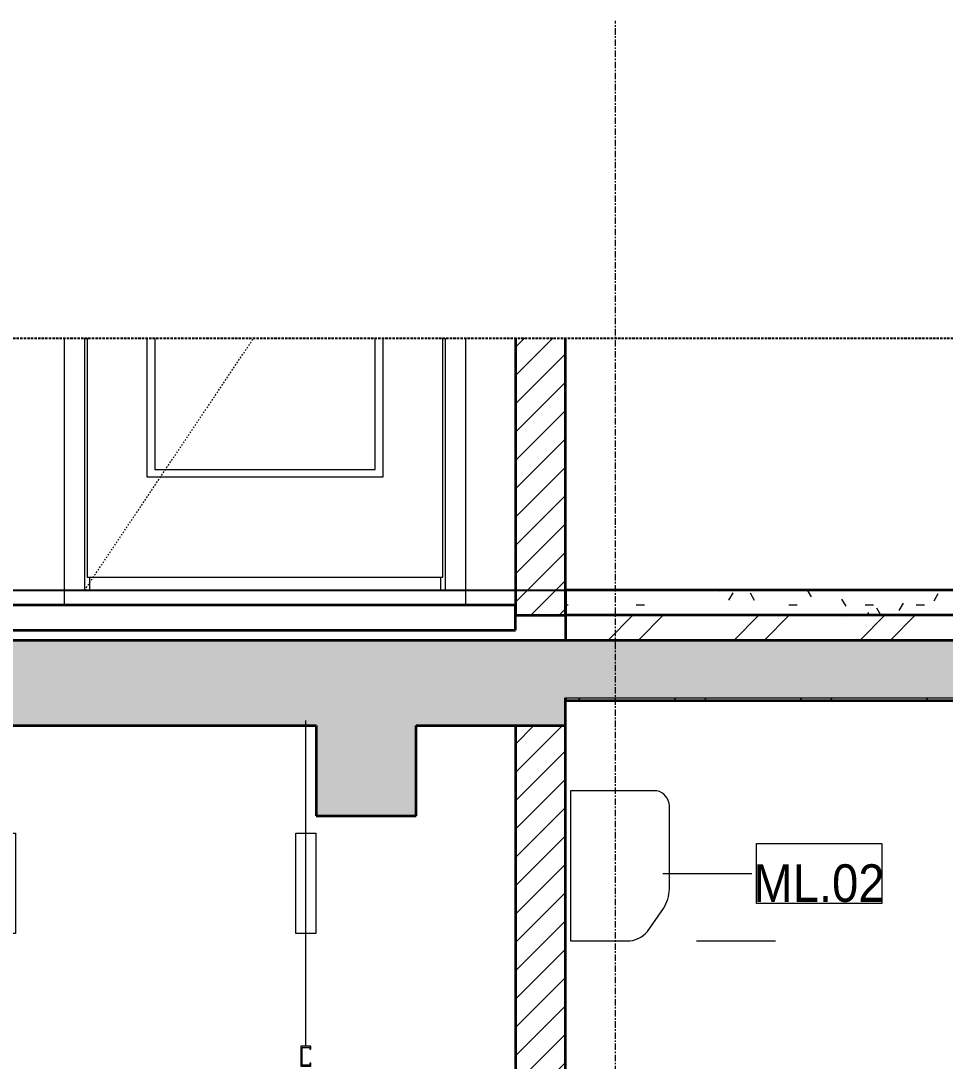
# Model space of a CAD drawing. Header units: millimetres. Extents: x 81424 to 264319, y 405 to 78637.
# Drawn here: x 128972 to 130816, y 4660 to 6736 of the extents above; entities that cross this region are included whole.
import ezdxf

# ---------------------------------------------------------------- set-up
doc = ezdxf.new("R2010")
doc.units = ezdxf.units.MM
for name, pattern in [('Centre', [31.75, 6.35, -4.7625, 15.875, -4.7625]), ('Dash', [6, 3, -3]), ('Grid Line', [22.225, 12.7, -3.175, 3.175, -3.175]), ('Hidden', [7.14375, 4.7625, -2.38125]), ('IMPORT-CENTER _2_', [40.64, 25.4, -5.08, 5.08, -5.08])]:
    doc.linetypes.add(name, pattern=pattern)
for name, color, linetype, lineweight in [('0-6', 130, 'Continuous', 5), ('A-CLNG-1', 250, 'Continuous', 35), ('A-DETL-GENF', 92, 'Continuous', 18), ('A-DETL-GENF-4', 92, 'Hidden', 25), ('A-DETL-GENF-5', 9, 'Continuous', 18), ('A-DETL-GENF-HDLN-1', 7, 'Dash', 18), ('A-DETL-MEDM', 33, 'Continuous', 35), ('A-DETL-THIN', 151, 'Continuous', 18), ('A-DOOR', 31, 'Continuous', 18), ('A-DOOR-1', 7, 'Continuous', 18), ('A-FLOR-2', 7, 'Continuous', 18), ('A-FLOR-FNSH-1', 250, 'Continuous', 35), ('A-FLOR-LEVL-2', 51, 'Centre', 9), ('A-FLOR-PATT-1', 253, 'Continuous', 18), ('A-FLOR-PATT-3', 67, 'Continuous', 18), ('A-WALL-2', 250, 'Continuous', 35), ('A-WALL-3', 7, 'Continuous', 18), ('A-WALL-PATT-1', 9, 'Continuous', 18), ('G-IMPT', 8, 'Continuous', 18), ('G-IMPT-3', 8, 'IMPORT-CENTER _2_', 18), ('M-EQPM', 50, 'Continuous', 18), ('M-EQPM-1', 7, 'Continuous', 18), ('M-EQPM-2', 50, 'Continuous', 25), ('M-EQPM-IDEN', 50, 'Continuous', 9), ('S-GRID-1', 1, 'Grid Line', 9)]:
    doc.layers.add(name, color=color, linetype=linetype, lineweight=lineweight)
doc.styles.add('Arial_1', font='arial.ttf', dxfattribs={"width": 0.9, "height": 75})
pattern_1 = [(50, (-28703.14, 15375), (364.368, -31.878), [38.1, -419.1]), (355, (-28703.14, 15375), (-70.486, 382.113), [30.48, -335.28]), (100.451, (-28672.78, 15372.34), (293.885, 350.233), [32.38, -356.18]), (46.184, (-28703.14, 15476.6), (542.158, -84.086), [57.15, -628.65]), (96.636, (-28657.96, 15469.6), (474.805, 494.855), [48.57, -534.27]), (351.184, (-28703.14, 15476.6), (474.81, 494.85), [45.72, -502.92]), (21, (-28652.34, 15451.2), (303.2285, -204.5305), [38.1, -419.1]), (326, (-28652.34, 15451.2), (123.604, 368.376), [30.48, -335.28]), (71.451, (-28627.07, 15434.16), (426.834, 163.843), [32.38, -356.18]), (37.5, (-28703.14, 15375), (6.1766, 169.1102), [3.353, -327.863, 3.353, -337.007, -336.55]), (37.5, (-28703.14, 15375), (6.1766, 169.1102), [-671.576, 3.353, -333.197]), (7.5, (-28703.14, 15375), (133.639, 200.3615), [3.353, -190.703, 3.353, -320.243, -128.27]), (7.5, (-28703.14, 15375), (133.639, 200.3615), [-517.652, 3.353, -124.917]), (327.5, (-28816.43, 15375), (271.1818, -11.4584), [3.353, -123.647, 3.353, -392.887, -525.78]), (327.5, (-28816.43, 15375), (271.1818, -11.4584), [-523.24, 3.353, -522.427]), (317.5, (-28867.23, 15375), (296.2585, 50.853), [3.353, -161.747, 3.353, -259.791, -373.38]), (317.5, (-28867.23, 15375), (296.2585, 50.853), [-428.244, 3.353, -370.027]), (45, (-28703.14, 15375), (-125.7236, 125.7236), []), (45, (-28703.14, 15565.5), (-125.7236, 125.7236), [])]
pattern_2 = [(45, (-28703.143, 15375), (-28.28427, 28.28427), [])]

# ---------------------------------------------------------------- blocks, each defined once
blk = doc.blocks.new('NCV_TKTC_KET CAU_rvt-4-TKCS_CĂN HỘ LOẠI 4 - MẶT CẮT 3')
at = {"layer": 'A-FLOR-PATT-1'}
h = blk.add_hatch(dxfattribs=at)
h.set_pattern_fill('FP_10', color=256, style=0, pattern_type=2)
h.set_pattern_definition(pattern_1)
h.paths.add_polyline_path([(-24535.2, 5380), (-24535.2, 5550), (-28537.4, 5550), (-28537.4, 5500), (-24536.9, 5500), (-24536.9, 5380)])
h.paths.add_polyline_path([(-25492.7, 5380), (-24835.2, 5380), (-24835.2, 5385), (-28537.4, 5385), (-28537.4, 5380), (-28452.8, 5380)])
h = blk.add_hatch(dxfattribs=at)
h.set_pattern_fill('FP_10', color=256, style=0, pattern_type=2)
h.set_pattern_definition(pattern_1)
h.paths.add_polyline_path([(-24535.2, 5380), (-24535.2, 5550), (-28537.4, 5550), (-28537.4, 5500), (-24536.9, 5500), (-24536.9, 5380)])
h.paths.add_polyline_path([(-25492.7, 5380), (-24835.2, 5380), (-24835.2, 5385), (-28537.4, 5385), (-28537.4, 5380), (-28452.8, 5380)])
at = {"layer": 'A-FLOR-FNSH-1'}
for p, q in [((-24535.2, 5550), (-28537.4, 5550)), ((-28537.4, 5550), (-28537.4, 5500)), ((-28537.4, 5380), (-24835.2, 5380))]:
    blk.add_line(p, q, dxfattribs=at)
blk = doc.blocks.new('DOOR_CW_01 CANH MO-PANEL KINH - DIG_02-800x2200-CỬA NHÔM KÍNH-400864-TKCS_CĂN HỘ LOẠI 4 - MẶT CẮT 3')
at = {"layer": 'A-DETL-GENF-HDLN-1'}
blk.add_line((-29496.9, 5600), (-29159.6, 6102.9), dxfattribs=at)
at = {"layer": 'A-DOOR-1'}
for p, q in [((-29536.9, 5600), (-29536.9, 6102.9)), ((-29496.9, 6102.9), (-29496.9, 5600)), ((-29491.9, 6102.9), (-29491.9, 5626)), ((-29371.9, 5826), (-29371.9, 6102.9)), ((-29356.9, 6102.9), (-29356.9, 5841)), ((-28916.9, 5841), (-28916.9, 6102.9)), ((-28901.9, 6102.9), (-28901.9, 5826)), ((-28781.9, 5626), (-28781.9, 6102.9)), ((-28776.9, 5600), (-28776.9, 6102.9)), ((-28736.9, 6102.9), (-28736.9, 5600)), ((-29356.9, 5841), (-28916.9, 5841)), ((-28901.9, 5826), (-29371.9, 5826)), ((-29491.9, 5626), (-28781.9, 5626)), ((-29486.9, 5626), (-29486.9, 5600)), ((-28786.9, 5626), (-28786.9, 5600)), ((-29496.9, 5600), (-29536.9, 5600)), ((-28736.9, 5600), (-28776.9, 5600))]:
    blk.add_line(p, q, dxfattribs=at)
blk = doc.blocks.new('NCV_TKTC_TANG 2_rvt-4-TKCS_CĂN HỘ LOẠI 4 - MẶT CẮT 3')
at = {"layer": 'A-FLOR-PATT-3'}
h = blk.add_hatch(dxfattribs=at)
h.set_pattern_fill('FP_11', color=256, style=0, pattern_type=2)
h.set_pattern_definition([(0, (-28703.143, 15375), (203.2, 50.8), [16.764, -135.636, 16.764, -135.636, -812.8]), (0, (-28703.143, 15375), (203.2, 50.8), [-304.8, 16.764, -288.036, 16.764, -135.636, -355.6]), (0, (-28703.143, 15375), (203.2, 50.8), [-762, 16.764, -84.836, 16.764, -237.236]), (120, (-28626.943, 15400.4), (-145.5941, 150.57636), [16.764, -135.636, 16.764, -135.636, -812.8]), (120, (-28626.943, 15400.4), (-145.5941, 150.57636), [-304.8, 16.764, -288.036, 16.764, -135.636, -355.6]), (120, (-28626.943, 15400.4), (-145.5941, 150.57636), [-762, 16.764, -84.836, 16.764, -237.236]), (240, (-28601.543, 15502), (-57.6059, -201.37636), [16.764, -135.636, 16.764, -135.636, -812.8]), (240, (-28601.543, 15502), (-57.6059, -201.37636), [-304.8, 16.764, -288.036, 16.764, -135.636, -355.6]), (240, (-28601.543, 15502), (-57.6059, -201.37636), [-762, 16.764, -84.836, 16.764, -237.236])])
h.paths.add_polyline_path([(-28536.9, 5550), (-24736.9, 5550), (-24737.4, 5600), (-28536.9, 5600), (-28536.9, 5590)])
at = {"layer": 'A-WALL-PATT-1'}
h = blk.add_hatch(dxfattribs=at)
h.set_pattern_fill('FP_9', color=256, style=0, pattern_type=2)
h.set_pattern_definition(pattern_2)
h.paths.add_polyline_path([(-28536.9, 5550), (-28536.9, 6102.9), (-28636.9, 6102.9), (-28636.9, 5550), (-28537.4, 5550)])
at = {"layer": 'A-FLOR-2'}
for p, q in [((-29536.9, 5600), (-28736.9, 5600)), ((-29536.9, 5570), (-29536.9, 5600)), ((-28736.9, 5600), (-28736.9, 5570))]:
    blk.add_line(p, q, dxfattribs=at)
at = {"layer": 'A-FLOR-FNSH-1'}
for p, q in [((-24736.9, 5600), (-28536.9, 5600)), ((-28536.9, 5600), (-28536.9, 5500)), ((-28636.9, 5570), (-31036.9, 5570)), ((-28636.9, 5520), (-28636.9, 5570)), ((-31036.9, 5520), (-28636.9, 5520))]:
    blk.add_line(p, q, dxfattribs=at)
at = {"layer": 'A-WALL-2'}
for p, q in [((-28636.9, 6102.9), (-28636.9, 5550)), ((-28536.9, 5550), (-28536.9, 6102.9)), ((-28636.9, 5550), (-28536.9, 5550))]:
    blk.add_line(p, q, dxfattribs=at)
at = {"layer": 'A-WALL-3'}
for p, q in [((-29536.9, 5600), (-29536.9, 6102.9)), ((-28736.9, 6102.9), (-28736.9, 5600)), ((-28736.9, 5600), (-29536.9, 5600))]:
    blk.add_line(p, q, dxfattribs=at)
at = {"layer": 'A-DOOR'}
blk.add_blockref('DOOR_CW_01 CANH MO-PANEL KINH - DIG_02-800x2200-CỬA NHÔM KÍNH-400864-TKCS_CĂN HỘ LOẠI 4 - MẶT CẮT 3', (0, 0), dxfattribs=at)
blk = doc.blocks.new('Air_Conditioner_on_wall_20381 - Air_Conditioner_on_wall_20381-806652-TKCS_CĂN HỘ LOẠI 4 - MẶT CẮT 3')
at = {"layer": 'M-EQPM-1'}
for p, q in [((-28354.8, 5200), (-28526.9, 5200)), ((-28526.9, 5200), (-28526.9, 4900)), ((-28329.6, 5004.1), (-28329.6, 5170)), ((-28373.5, 4919.1), (-28341.6, 4964.8)), ((-28526.9, 4900), (-28414.6, 4900)), ((-28276, 4900), (-28117.9, 4900)), ((-28276, 4900), (-28117.9, 4900)), ((-28276, 4900), (-28117.9, 4900)), ((-28276, 4900), (-28117.9, 4900)), ((-28147.8, 4900), (-28117.9, 4900)), ((-28147.8, 4900), (-28117.9, 4900)), ((-28147.8, 4900), (-28117.9, 4900)), ((-28147.8, 4900), (-28117.9, 4900)), ((-28147.8, 4900), (-28117.9, 4900)), ((-28147.8, 4900), (-28117.9, 4900)), ((-28147.8, 4900), (-28117.9, 4900)), ((-28147.8, 4900), (-28117.9, 4900))]:
    blk.add_line(p, q, dxfattribs=at)
for centre, radius, start, end in [((-28362.7, 5167.8), 33.1, 3.7944, 76.2056), ((-28408.8, 5006.8), 79.3, 328.0261, 358.0261), ((-28414.6, 4953.6), 53.6, 270.0167, 319.9833)]:
    blk.add_arc(centre, radius, start, end, dxfattribs=at)
blk = doc.blocks.new('NCV_TKTC_TANG 1_rvt-4-TKCS_CĂN HỘ LOẠI 4 - MẶT CẮT 3')
at = {"layer": 'A-WALL-PATT-1'}
h = blk.add_hatch(dxfattribs=at)
h.set_pattern_fill('FP_9', color=256, style=0, pattern_type=2)
h.set_pattern_definition(pattern_2)
h.paths.add_polyline_path([(-28536.9, 2150), (-28537.4, 5330), (-28636.9, 5330), (-28636.9, 2150), (-28537.4, 2150)])
at = {"layer": 'A-CLNG-1'}
for p, q in [((-28536.9, 5385), (-28536.9, 5380)), ((-28536.9, 5380), (-24835.2, 5380))]:
    blk.add_line(p, q, dxfattribs=at)
at = {"layer": 'A-WALL-2'}
for p, q in [((-28536.9, 2150), (-28536.9, 5385)), ((-28636.9, 5330), (-28636.9, 2150))]:
    blk.add_line(p, q, dxfattribs=at)
at = {"layer": 'M-EQPM'}
blk.add_blockref('Air_Conditioner_on_wall_20381 - Air_Conditioner_on_wall_20381-806652-TKCS_CĂN HỘ LOẠI 4 - MẶT CẮT 3', (0, 0), dxfattribs=at)
blk = doc.blocks.new('TKTC_XREF_251221_MB TANG 2-7 - TKTC_XREF_260130_MB TANG 2-5_dwg_$cc-V75-TKCS_CĂN HỘ LOẠI 4 - MẶT CẮT 3')
at = {"layer": 'G-IMPT-3'}
for p, q in [((-29111.2, 5600), (-28990.1, 5600)), ((-29051.1, 5600), (-29050.2, 5600))]:
    blk.add_line(p, q, dxfattribs=at)
at = {"layer": 'M-EQPM'}
for p, q in [((-29050.7, 5600), (-29095.7, 5600)), ((-29095.7, 5600), (-29005.7, 5600)), ((-29005.7, 5600), (-29050.7, 5600)), ((-29050.3, 5600), (-29050.3, 5600))]:
    blk.add_line(p, q, dxfattribs=at)
blk = doc.blocks.new('TKTC_XREF_251221_MB TANG 2-7 - TKTC_XREF_260130_MB TANG 2-5_dwg_CUM U_DN100-V76-TKCS_CĂN HỘ LOẠI 4 - MẶT CẮT 3')
at = {"layer": 'G-IMPT'}
for p, q in [((-29103.8, 5600), (-29106.1, 5600)), ((-29105.1, 5600), (-28996.2, 5600)), ((-29104.8, 5600), (-29105.1, 5600)), ((-29098.1, 5600), (-29105, 5600)), ((-29103.9, 5600), (-29103.8, 5600)), ((-29099.3, 5600), (-29103.8, 5600)), ((-29102.8, 5600), (-29103.5, 5600)), ((-29100.3, 5600), (-29102.8, 5600)), ((-29100.3, 5600), (-29102.8, 5600)), ((-29100.3, 5600), (-29102.8, 5600)), ((-29099.5, 5600), (-29100.3, 5600)), ((-29097, 5600), (-29099.3, 5600)), ((-29099.3, 5600), (-29099.3, 5600)), ((-29098.8, 5600), (-29002.5, 5600)), ((-29095.7, 5600), (-29005.7, 5600)), ((-29001.2, 5600), (-29003.5, 5600)), ((-28995.5, 5600), (-29002.3, 5600)), ((-28996.7, 5600), (-29001.2, 5600)), ((-29001.2, 5600), (-29001.2, 5600)), ((-29000.2, 5600), (-29000.9, 5600)), ((-28997.6, 5600), (-29000.2, 5600)), ((-28997.7, 5600), (-29000.2, 5600)), ((-28997.6, 5600), (-29000.2, 5600)), ((-28996.9, 5600), (-28997.6, 5600)), ((-28994.4, 5600), (-28996.7, 5600)), ((-28996.7, 5600), (-28996.7, 5600)), ((-28995.8, 5600), (-28996.2, 5600))]:
    blk.add_line(p, q, dxfattribs=at)
at = {"layer": 'G-IMPT', "flags": 128}
for points in [[(-29097, 5600), (-29095.5, 5600), (-29095.5, 5600), (-29107.7, 5600), (-29107.7, 5600), (-29106.1, 5600)], [(-29106.1, 5600), (-29106.1, 5600), (-29097, 5600), (-29097, 5600)], [(-29099.5, 5600), (-29099.5, 5600), (-29103.5, 5600), (-29103.6, 5600)], [(-29098.4, 5600), (-29098.8, 5600), (-29095.7, 5600)], [(-29002.1, 5600), (-29002.5, 5600), (-29005.7, 5600)], [(-28994.4, 5600), (-28992.9, 5600), (-28992.9, 5600), (-29005, 5600), (-29005, 5600), (-29003.5, 5600)], [(-29003.5, 5600), (-29003.5, 5600), (-28994.4, 5600), (-28994.4, 5600)], [(-28996.9, 5600), (-28996.9, 5600), (-29000.9, 5600), (-29001, 5600)]]:
    blk.add_lwpolyline(points, dxfattribs=at)
blk = doc.blocks.new('TKTC_XREF_251221_MB TANG 2-7 - TKTC_XREF_260130_MB TANG 2-5_dwg_$cc-V77-TKCS_CĂN HỘ LOẠI 4 - MẶT CẮT 3')
at = {"layer": 'G-IMPT-3'}
for p, q in [((-28886.9, 5600), (-28733.9, 5600)), ((-28810.5, 5600), (-28810.4, 5600))]:
    blk.add_line(p, q, dxfattribs=at)
at = {"layer": 'M-EQPM'}
for p, q in [((-28810.4, 5600), (-28867.3, 5600)), ((-28867.3, 5600), (-28753.6, 5600)), ((-28810.4, 5600), (-28810.4, 5600)), ((-28753.6, 5600), (-28810.4, 5600))]:
    blk.add_line(p, q, dxfattribs=at)
blk = doc.blocks.new('TKTC_XREF_251221_MB TANG 2-7 - TKTC_XREF_260130_MB TANG 2-5_dwg_CUM U_DN100-V78-TKCS_CĂN HỘ LOẠI 4 - MẶT CẮT 3')
at = {"layer": 'G-IMPT'}
for p, q in [((-28880.1, 5600), (-28877.2, 5600)), ((-28878.6, 5600), (-28870, 5600)), ((-28740.7, 5600), (-28878.4, 5600)), ((-28878.3, 5600), (-28878.4, 5600)), ((-28877.2, 5600), (-28871.4, 5600)), ((-28877.2, 5600), (-28877.2, 5600)), ((-28876.9, 5600), (-28875.9, 5600)), ((-28875.9, 5600), (-28872.7, 5600)), ((-28875.9, 5600), (-28872.7, 5600)), ((-28875.9, 5600), (-28872.7, 5600)), ((-28872.7, 5600), (-28871.8, 5600)), ((-28871.4, 5600), (-28868.6, 5600)), ((-28871.4, 5600), (-28871.4, 5600)), ((-28748.7, 5600), (-28870.4, 5600)), ((-28752.7, 5600), (-28866.4, 5600)), ((-28750.4, 5600), (-28747.5, 5600)), ((-28748.9, 5600), (-28740.3, 5600)), ((-28747.5, 5600), (-28741.8, 5600)), ((-28747.5, 5600), (-28747.5, 5600)), ((-28747.2, 5600), (-28746.2, 5600)), ((-28746.2, 5600), (-28743, 5600)), ((-28746.2, 5600), (-28743, 5600)), ((-28746.2, 5600), (-28743, 5600)), ((-28743, 5600), (-28742.1, 5600)), ((-28741.8, 5600), (-28738.9, 5600)), ((-28741.8, 5600), (-28741.8, 5600)), ((-28740.7, 5600), (-28740.7, 5600))]:
    blk.add_line(p, q, dxfattribs=at)
at = {"layer": 'G-IMPT', "flags": 128}
for points in [[(-28880.1, 5600), (-28882, 5600), (-28882, 5600), (-28866.7, 5600), (-28866.7, 5600), (-28868.6, 5600)], [(-28868.6, 5600), (-28868.6, 5600), (-28880.1, 5600), (-28880.1, 5600)], [(-28876.9, 5600), (-28876.9, 5600), (-28871.8, 5600), (-28871.8, 5600)], [(-28870.3, 5600), (-28870.4, 5600), (-28866.4, 5600)], [(-28748.6, 5600), (-28748.7, 5600), (-28752.7, 5600)], [(-28750.4, 5600), (-28752.3, 5600), (-28752.3, 5600), (-28737, 5600), (-28737, 5600), (-28738.9, 5600)], [(-28738.9, 5600), (-28738.9, 5600), (-28750.4, 5600), (-28750.4, 5600)], [(-28747.2, 5600), (-28747.2, 5600), (-28742.1, 5600), (-28742.1, 5600)]]:
    blk.add_lwpolyline(points, dxfattribs=at)
blk = doc.blocks.new('TKTC_XREF_251221_MB TANG 2-7 - TKTC_XREF_260130_MB TANG 2-5_dwg_$cc-V79-TKCS_CĂN HỘ LOẠI 4 - MẶT CẮT 3')
at = {"layer": 'G-IMPT-3'}
for p, q in [((-29207.4, 5600), (-29360.4, 5600)), ((-29283.9, 5600), (-29283.8, 5600))]:
    blk.add_line(p, q, dxfattribs=at)
at = {"layer": 'M-EQPM'}
for p, q in [((-29227, 5600), (-29340.7, 5600)), ((-29340.7, 5600), (-29283.9, 5600)), ((-29283.9, 5600), (-29227, 5600)), ((-29283.8, 5600), (-29283.8, 5600))]:
    blk.add_line(p, q, dxfattribs=at)
blk = doc.blocks.new('TKTC_XREF_251221_MB TANG 2-7 - TKTC_XREF_260130_MB TANG 2-5_dwg_$cc-V80-TKCS_CĂN HỘ LOẠI 4 - MẶT CẮT 3')
at = {"layer": 'G-IMPT-3'}
for p, q in [((-29482.3, 5600), (-29361.2, 5600)), ((-29422.2, 5600), (-29421.3, 5600))]:
    blk.add_line(p, q, dxfattribs=at)
at = {"layer": 'M-EQPM'}
for p, q in [((-29421.8, 5600), (-29466.8, 5600)), ((-29466.8, 5600), (-29376.8, 5600)), ((-29376.8, 5600), (-29421.8, 5600)), ((-29421.5, 5600), (-29421.5, 5600))]:
    blk.add_line(p, q, dxfattribs=at)
blk = doc.blocks.new('TKTC_XREF_251221_MB TANG 2-7 - TKTC_XREF_251221_MB TANG 2-7-2039446-TKCS_CĂN HỘ LOẠI 4 - MẶT CẮT 3')
at = {"layer": 'M-EQPM'}
for p, q in [((-28733.4, 5600), (-29483.6, 5600)), ((-29483.6, 5600), (-29483.3, 5600)), ((-29483.3, 5600), (-28733.2, 5600)), ((-28733.2, 5600), (-28733.4, 5600))]:
    blk.add_line(p, q, dxfattribs=at)
at = {"layer": 'M-EQPM-2'}
blk.add_line((-34197.4, 5600), (-23035.2, 5600), dxfattribs=at)
for name, p in [('TKTC_XREF_251221_MB TANG 2-7 - TKTC_XREF_260130_MB TANG 2-5_dwg_$cc-V80-TKCS_CĂN HỘ LOẠI 4 - MẶT CẮT 3', (0, 0)), ('TKTC_XREF_251221_MB TANG 2-7 - TKTC_XREF_260130_MB TANG 2-5_dwg_CUM U_DN100-V76-TKCS_CĂN HỘ LOẠI 4 - MẶT CẮT 3', (-371.1, 0)), ('TKTC_XREF_251221_MB TANG 2-7 - TKTC_XREF_260130_MB TANG 2-5_dwg_$cc-V79-TKCS_CĂN HỘ LOẠI 4 - MẶT CẮT 3', (0, 0)), ('TKTC_XREF_251221_MB TANG 2-7 - TKTC_XREF_260130_MB TANG 2-5_dwg_CUM U_DN100-V78-TKCS_CĂN HỘ LOẠI 4 - MẶT CẮT 3', (-474.3, 0)), ('TKTC_XREF_251221_MB TANG 2-7 - TKTC_XREF_260130_MB TANG 2-5_dwg_$cc-V75-TKCS_CĂN HỘ LOẠI 4 - MẶT CẮT 3', (0, 0)), ('TKTC_XREF_251221_MB TANG 2-7 - TKTC_XREF_260130_MB TANG 2-5_dwg_CUM U_DN100-V76-TKCS_CĂN HỘ LOẠI 4 - MẶT CẮT 3', (0, 0)), ('TKTC_XREF_251221_MB TANG 2-7 - TKTC_XREF_260130_MB TANG 2-5_dwg_$cc-V77-TKCS_CĂN HỘ LOẠI 4 - MẶT CẮT 3', (0, 0)), ('TKTC_XREF_251221_MB TANG 2-7 - TKTC_XREF_260130_MB TANG 2-5_dwg_CUM U_DN100-V78-TKCS_CĂN HỘ LOẠI 4 - MẶT CẮT 3', (0, 0))]:
    blk.add_blockref(name, p)
blk = doc.blocks.new('BORDER VIEW - BORDER VIEW-2585575-TKCS_CĂN HỘ LOẠI 4 - MẶT CẮT 3')
at = {"layer": 'A-DETL-GENF-4'}
blk.add_line((-34047.4, 6102.9), (-23185.2, 6102.9), dxfattribs=at)
blk = doc.blocks.new('Repeating Detail - THANH TREO TRẦN 650-4103126-TKCS_CĂN HỘ LOẠI 4 - MẶT CẮT 3')
at = {"layer": 'A-DETL-GENF'}
for points in [[(-30845.1, 4650), (-30845.1, 4656), (-30847.6, 4656), (-30847.6, 4652.5), (-30862.6, 4652.5), (-30862.6, 4687.5), (-30847.6, 4687.5), (-30847.6, 4684), (-30845.1, 4684), (-30845.1, 4690), (-30865.1, 4690), (-30865.1, 4650), (-30847.6, 4650)], [(-30245.1, 4650), (-30245.1, 4656), (-30247.6, 4656), (-30247.6, 4652.5), (-30262.6, 4652.5), (-30262.6, 4687.5), (-30247.6, 4687.5), (-30247.6, 4684), (-30245.1, 4684), (-30245.1, 4690), (-30265.1, 4690), (-30265.1, 4650), (-30247.6, 4650)], [(-29647.6, 4650), (-29645.1, 4650), (-29645.1, 4656), (-29647.6, 4656), (-29647.6, 4652.5), (-29662.6, 4652.5), (-29662.6, 4687.5), (-29647.6, 4687.5), (-29647.6, 4684), (-29645.1, 4684), (-29645.1, 4690), (-29665.1, 4690), (-29665.1, 4650), (-29662.6, 4650)], [(-29047.6, 4650), (-29045.1, 4650), (-29045.1, 4656), (-29047.6, 4656), (-29047.6, 4652.5), (-29062.6, 4652.5), (-29062.6, 4687.5), (-29047.6, 4687.5), (-29047.6, 4684), (-29045.1, 4684), (-29045.1, 4690), (-29065.1, 4690), (-29065.1, 4650), (-29062.6, 4650)]]:
    blk.add_hatch(color=256, dxfattribs=at).paths.add_polyline_path(points)
for p, q in [((-30855.1, 4690), (-30855.1, 5340)), ((-30255.1, 4690), (-30255.1, 5340)), ((-29655.1, 4690), (-29655.1, 5340)), ((-29055.1, 4690), (-29055.1, 5340)), ((-30875.1, 5115), (-30835.1, 5115)), ((-30875.1, 4915), (-30875.1, 5115)), ((-30835.1, 5115), (-30835.1, 4915)), ((-30275.1, 5115), (-30235.1, 5115)), ((-30275.1, 4915), (-30275.1, 5115)), ((-30235.1, 5115), (-30235.1, 4915)), ((-29675.1, 5115), (-29635.1, 5115)), ((-29675.1, 4915), (-29675.1, 5115)), ((-29635.1, 5115), (-29635.1, 4915)), ((-29075.1, 5115), (-29035.1, 5115)), ((-29075.1, 4915), (-29075.1, 5115)), ((-29035.1, 5115), (-29035.1, 4915)), ((-30835.1, 4915), (-30875.1, 4915)), ((-30235.1, 4915), (-30275.1, 4915)), ((-29635.1, 4915), (-29675.1, 4915)), ((-29035.1, 4915), (-29075.1, 4915)), ((-30845.1, 4690), (-30865.1, 4690)), ((-30865.1, 4690), (-30865.1, 4650)), ((-30845.1, 4690), (-30865.1, 4690)), ((-30865.1, 4690), (-30865.1, 4650)), ((-30862.6, 4687.5), (-30847.6, 4687.5)), ((-30862.6, 4652.5), (-30862.6, 4687.5)), ((-30862.6, 4652.5), (-30862.6, 4687.5)), ((-30862.6, 4687.5), (-30847.6, 4687.5)), ((-30847.6, 4687.5), (-30847.6, 4684)), ((-30847.6, 4687.5), (-30847.6, 4684)), ((-30847.6, 4684), (-30845.1, 4684)), ((-30847.6, 4684), (-30845.1, 4684)), ((-30845.1, 4684), (-30845.1, 4690)), ((-30845.1, 4684), (-30845.1, 4690)), ((-30245.1, 4690), (-30265.1, 4690)), ((-30265.1, 4690), (-30265.1, 4650)), ((-30245.1, 4690), (-30265.1, 4690)), ((-30265.1, 4690), (-30265.1, 4650)), ((-30262.6, 4687.5), (-30247.6, 4687.5)), ((-30262.6, 4652.5), (-30262.6, 4687.5)), ((-30262.6, 4652.5), (-30262.6, 4687.5)), ((-30262.6, 4687.5), (-30247.6, 4687.5)), ((-30247.6, 4687.5), (-30247.6, 4684)), ((-30247.6, 4687.5), (-30247.6, 4684)), ((-30247.6, 4684), (-30245.1, 4684)), ((-30247.6, 4684), (-30245.1, 4684)), ((-30245.1, 4684), (-30245.1, 4690)), ((-30245.1, 4684), (-30245.1, 4690)), ((-29645.1, 4690), (-29665.1, 4690)), ((-29665.1, 4690), (-29665.1, 4650)), ((-29645.1, 4690), (-29665.1, 4690)), ((-29665.1, 4690), (-29665.1, 4650)), ((-29662.6, 4687.5), (-29647.6, 4687.5)), ((-29662.6, 4652.5), (-29662.6, 4687.5)), ((-29662.6, 4652.5), (-29662.6, 4687.5)), ((-29662.6, 4687.5), (-29647.6, 4687.5)), ((-29647.6, 4687.5), (-29647.6, 4684)), ((-29647.6, 4687.5), (-29647.6, 4684)), ((-29647.6, 4684), (-29645.1, 4684)), ((-29647.6, 4684), (-29645.1, 4684)), ((-29645.1, 4684), (-29645.1, 4690)), ((-29645.1, 4684), (-29645.1, 4690)), ((-29045.1, 4690), (-29065.1, 4690)), ((-29065.1, 4690), (-29065.1, 4650)), ((-29045.1, 4690), (-29065.1, 4690)), ((-29065.1, 4690), (-29065.1, 4650)), ((-29062.6, 4687.5), (-29047.6, 4687.5)), ((-29062.6, 4652.5), (-29062.6, 4687.5)), ((-29062.6, 4652.5), (-29062.6, 4687.5)), ((-29062.6, 4687.5), (-29047.6, 4687.5)), ((-29047.6, 4687.5), (-29047.6, 4684)), ((-29047.6, 4687.5), (-29047.6, 4684)), ((-29047.6, 4684), (-29045.1, 4684)), ((-29047.6, 4684), (-29045.1, 4684)), ((-29045.1, 4684), (-29045.1, 4690)), ((-29045.1, 4684), (-29045.1, 4690)), ((-30847.6, 4652.5), (-30862.6, 4652.5)), ((-30847.6, 4652.5), (-30862.6, 4652.5)), ((-30845.1, 4656), (-30847.6, 4656)), ((-30847.6, 4656), (-30847.6, 4652.5)), ((-30845.1, 4656), (-30847.6, 4656)), ((-30847.6, 4656), (-30847.6, 4652.5)), ((-30845.1, 4650), (-30845.1, 4656)), ((-30845.1, 4650), (-30845.1, 4656)), ((-30247.6, 4652.5), (-30262.6, 4652.5)), ((-30247.6, 4652.5), (-30262.6, 4652.5)), ((-30245.1, 4656), (-30247.6, 4656)), ((-30247.6, 4656), (-30247.6, 4652.5)), ((-30245.1, 4656), (-30247.6, 4656)), ((-30247.6, 4656), (-30247.6, 4652.5)), ((-30245.1, 4650), (-30245.1, 4656)), ((-30245.1, 4650), (-30245.1, 4656)), ((-29647.6, 4652.5), (-29662.6, 4652.5)), ((-29647.6, 4652.5), (-29662.6, 4652.5)), ((-29645.1, 4656), (-29647.6, 4656)), ((-29647.6, 4656), (-29647.6, 4652.5)), ((-29645.1, 4656), (-29647.6, 4656)), ((-29647.6, 4656), (-29647.6, 4652.5)), ((-29645.1, 4650), (-29645.1, 4656)), ((-29645.1, 4650), (-29645.1, 4656)), ((-29047.6, 4652.5), (-29062.6, 4652.5)), ((-29047.6, 4652.5), (-29062.6, 4652.5)), ((-29045.1, 4656), (-29047.6, 4656)), ((-29047.6, 4656), (-29047.6, 4652.5)), ((-29045.1, 4656), (-29047.6, 4656)), ((-29047.6, 4656), (-29047.6, 4652.5)), ((-29045.1, 4650), (-29045.1, 4656)), ((-29045.1, 4650), (-29045.1, 4656)), ((-30865.1, 4650), (-30845.1, 4650)), ((-30865.1, 4650), (-30845.1, 4650)), ((-30265.1, 4650), (-30245.1, 4650)), ((-30265.1, 4650), (-30245.1, 4650)), ((-29665.1, 4650), (-29645.1, 4650)), ((-29665.1, 4650), (-29645.1, 4650)), ((-29065.1, 4650), (-29045.1, 4650)), ((-29065.1, 4650), (-29045.1, 4650))]:
    blk.add_line(p, q, dxfattribs=at)
blk = doc.blocks.new('M_ME Tag - Boxed-4073756-TKCS_CĂN HỘ LOẠI 4 - MẶT CẮT 3')
at = {"layer": 'M-EQPM-IDEN'}
for p, q in [((-28155.7, 4974.9), (-28155.7, 5094.9)), ((-28155.7, 5094.9), (-27905.7, 5094.9)), ((-27905.7, 5094.9), (-27905.7, 4974.9)), ((-27905.7, 4974.9), (-28155.7, 4974.9))]:
    blk.add_line(p, q, dxfattribs=at)

msp = doc.modelspace()

# ---------------------------------------------------------------- hatches: boundary and pattern name
at = {"layer": 'A-DETL-GENF-5'}
h = msp.add_hatch(dxfattribs=at)
h.set_pattern_fill('FP_10', color=256, style=0, pattern_type=2)
h.set_pattern_definition([(50, (129892.64, 15375), (364.368, -31.878), [38.1, -419.1]), (355, (129892.64, 15375), (-70.486, 382.113), [30.48, -335.28]), (100.451, (129923, 15372.34), (293.885, 350.233), [32.38, -356.18]), (46.184, (129892.64, 15476.6), (542.158, -84.086), [57.15, -628.65]), (96.636, (129937.8, 15469.6), (474.805, 494.855), [48.57, -534.27]), (351.184, (129892.64, 15476.6), (474.81, 494.85), [45.72, -502.92]), (21, (129943.44, 15451.2), (303.2285, -204.5305), [38.1, -419.1]), (326, (129943.44, 15451.2), (123.604, 368.376), [30.48, -335.28]), (71.451, (129968.7, 15434.16), (426.834, 163.843), [32.38, -356.18]), (37.5, (129892.64, 15375), (6.1766, 169.1102), [3.353, -327.863, 3.353, -337.007, -336.55]), (37.5, (129892.64, 15375), (6.1766, 169.1102), [-671.576, 3.353, -333.197]), (7.5, (129892.64, 15375), (133.6389, 200.3615), [3.353, -190.703, 3.353, -320.243, -128.27]), (7.5, (129892.64, 15375), (133.6389, 200.3615), [-517.652, 3.353, -124.917]), (327.5, (129779.36, 15375), (271.1818, -11.4584), [3.353, -123.647, 3.353, -392.887, -525.78]), (327.5, (129779.36, 15375), (271.1818, -11.4584), [-523.24, 3.353, -522.427]), (317.5, (129728.56, 15375), (296.2585, 50.853), [3.353, -161.747, 3.353, -259.791, -373.38]), (317.5, (129728.56, 15375), (296.2585, 50.853), [-428.244, 3.353, -370.027]), (45, (129892.64, 15375), (-125.7236, 125.7236), []), (45, (129892.64, 15565.5), (-125.7236, 125.7236), [])])
h.paths.add_polyline_path([(134056.3, 1560), (134058.8, 1560), (134058.8, 2100), (125058.8, 2100), (125058.5, 2130), (124398.4, 2130), (124398.4, 1960), (125060.5, 1960), (125060.5, 1700), (125660.5, 1700), (125660.5, 1930), (129560.9, 1930), (129560.9, 1750), (129760.9, 1750), (129760.9, 1930), (130058.4, 1930), (130058.4, 1980), (133760.6, 1980), (133760.6, 1560), (134051.9, 1560)])
h.paths.add_polyline_path([(133760.6, 4950), (134058.8, 4950), (134058.8, 5500), (125058.8, 5500), (125058.8, 5530), (124398.4, 5530), (124398.4, 5360), (125060.5, 5360), (125060.5, 5100), (125660.5, 5100), (125660.5, 5330), (129560.9, 5330), (129560.9, 5150), (129760.9, 5150), (129760.9, 5330), (130058.4, 5330), (130058.4, 5385), (133760.6, 5385), (133760.6, 5379.4)])

# ---------------------------------------------------------------- linework, layer by layer
at = {"layer": 'A-DETL-MEDM'}
for p, q in [((134058.8, 5500), (125058.8, 5500)), ((125660.5, 5330), (129560.9, 5330)), ((129560.9, 5330), (129560.9, 5150)), ((129760.9, 5150), (129760.9, 5330)), ((129760.9, 5330), (130058.4, 5330)), ((129560.9, 5150), (129760.9, 5150))]:
    msp.add_line(p, q, dxfattribs=at)
at = {"layer": 'A-DETL-THIN'}
for p, q in [((130058.4, 5330), (130058.4, 5385)), ((130058.4, 5385), (133760.6, 5385))]:
    msp.add_line(p, q, dxfattribs=at)
at = {"layer": 'A-FLOR-LEVL-2'}
msp.add_line((124171.1, 5600), (136140, 5600), dxfattribs=at)
at = {"layer": 'M-EQPM-IDEN'}
msp.add_line((130252.7, 5034.9), (130430.6, 5034.9), dxfattribs=at)
at = {"layer": 'S-GRID-1'}
for p, q in [((130158.8, 5486.4), (130158.8, 6736.4)), ((130158.8, 2237.8), (130158.8, 5486.4))]:
    msp.add_line(p, q, dxfattribs=at)

# ---------------------------------------------------------------- block references
at = {"layer": '0-6'}
for name in ['NCV_TKTC_TANG 2_rvt-4-TKCS_CĂN HỘ LOẠI 4 - MẶT CẮT 3', 'NCV_TKTC_KET CAU_rvt-4-TKCS_CĂN HỘ LOẠI 4 - MẶT CẮT 3', 'NCV_TKTC_TANG 1_rvt-4-TKCS_CĂN HỘ LOẠI 4 - MẶT CẮT 3']:
    msp.add_blockref(name, (158595.8, 0), dxfattribs=at)
at = {"layer": 'A-DETL-GENF'}
for name in ['BORDER VIEW - BORDER VIEW-2585575-TKCS_CĂN HỘ LOẠI 4 - MẶT CẮT 3', 'Repeating Detail - THANH TREO TRẦN 650-4103126-TKCS_CĂN HỘ LOẠI 4 - MẶT CẮT 3']:
    msp.add_blockref(name, (158595.8, 0), dxfattribs=at)
at = {"layer": 'M-EQPM'}
msp.add_blockref('TKTC_XREF_251221_MB TANG 2-7 - TKTC_XREF_251221_MB TANG 2-7-2039446-TKCS_CĂN HỘ LOẠI 4 - MẶT CẮT 3', (158595.8, 0), dxfattribs=at)
at = {"layer": 'M-EQPM-IDEN'}
msp.add_blockref('M_ME Tag - Boxed-4073756-TKCS_CĂN HỘ LOẠI 4 - MẶT CẮT 3', (158595.8, 0), dxfattribs=at)

# ---------------------------------------------------------------- texts
at = {"layer": 'M-EQPM-IDEN', "insert": (130564.5, 5015), "char_height": 75, "width": 270.9, "attachment_point": 5, "line_spacing_factor": 0.936439, "style": 'Arial_1'}
msp.add_mtext('\\pt22.5,45,67.5,90,112.5,135,157.5,180,202.5,225,247.5,270,292.5,315,337.5,360,382.5,405,427.5,450,472.5,495,517.5,540,562.5,585,607.5,630,652.5,675,697.5,720;ML.02', dxfattribs=at)

doc.saveas('drawing.dxf')
